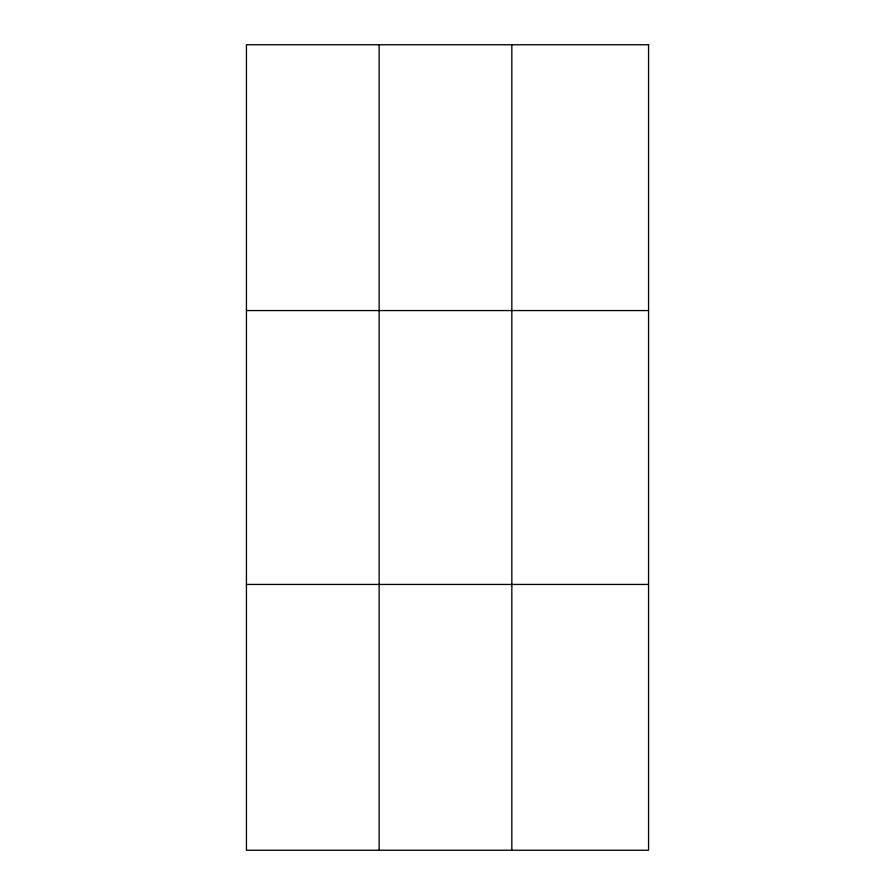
<?xml version="1.0" encoding="UTF-8"?>
<svg xmlns="http://www.w3.org/2000/svg" width="895" height="895" viewBox="0 0 895 895"><rect width="100%" height="100%" fill="white"/><g stroke="black" fill="none" stroke-linecap="round" stroke-linejoin="round"><path stroke-width="1.34" d="M379.144 44.75L379.144 850.25M511.839 44.75L511.839 850.25M246.438 310.565L648.562 310.565M246.438 584.435L648.562 584.435M648.562 44.75L648.562 850.25L246.438 850.25L246.438 44.75L648.562 44.75"/></g></svg>
